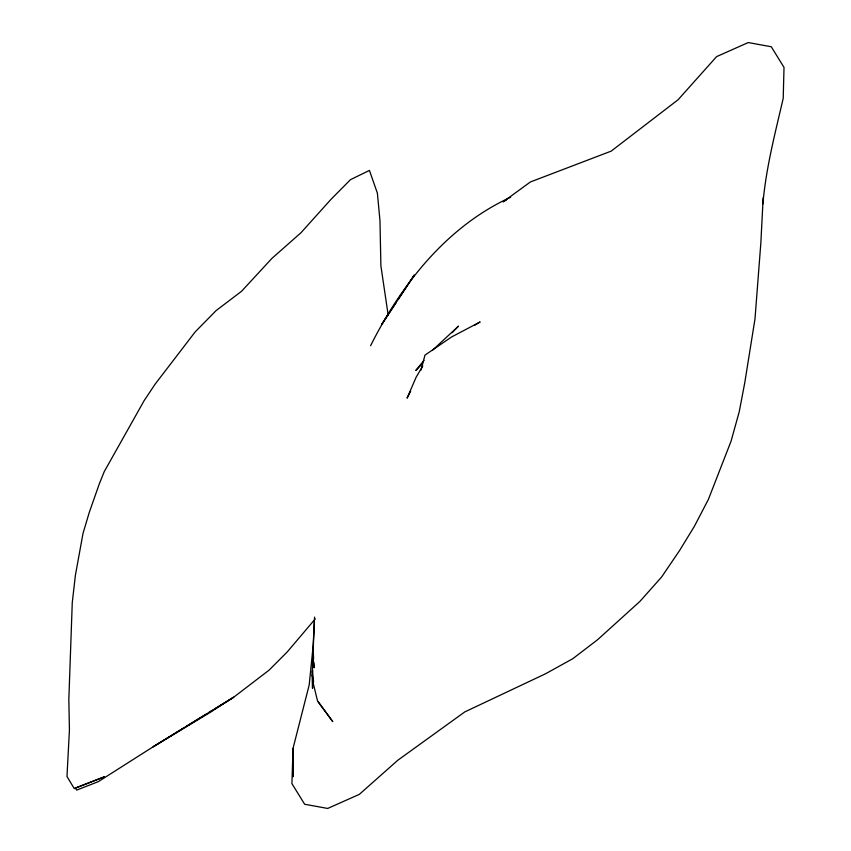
<?xml version="1.0" encoding="UTF-8"?>
<svg xmlns="http://www.w3.org/2000/svg" width="851" height="851" viewBox="0 0 851 851"><rect width="100%" height="100%" fill="white"/><g stroke="black" fill="none" stroke-linecap="round" stroke-linejoin="round"><path stroke-width="1.28" d="M312.743 670.269L312.53 688.321L312.147 675.173L314.381 621.017M312.913 656.078L313.019 647.047L309.2 684.959L293.031 748.369L293.031 776.601L293.031 748.369L291.904 783.611L304.647 804.248L327.678 808.45L359.303 794.387L397.832 760.23L464.752 711.936L545.512 673.79L572.787 658.706L597.668 639.665L639.92 601.412L661.631 576.978L679.619 550.448L694.373 526.333L708.372 499.441L731.052 441.212L739.232 411.746L744.753 382.822L754.986 318.923L760.847 243.003L763.177 197.698M318.412 701.99L332.773 721.637L317.614 701.213L313.104 682.821L312.274 671.322M313.796 662.663L314.051 667.875L312.743 653.302L313.019 647.047L313.604 658.759M312.743 653.302L314.593 617.071M762.89 203.953C765.974 168.03 775.144 133.224 783.207 98.365L784.016 67.389L771.272 46.752L748.242 42.55L716.616 56.613L678.087 99.758L611.167 151.138L530.407 181.954L503.132 201.847L506.462 199.953M421.085 370.015L424.968 355.133L451.615 336.943L480.134 321.944L474.464 325.359M410.703 391.13L407.055 398.172L416.128 377.238L422.777 365.941M370.589 345.719C401.342 284.266 446.977 226.409 510.664 197.241M396.098 302.605L381.546 324.667L414.288 275.033L398.279 299.297M315.21 618.964L287.308 651.855L269.076 670.152L233.695 697.214L209.41 712.861L153.159 746.784L98.301 781.665L76.664 790.09L75.282 787.866M424.011 360.377L415.799 370.504L421.245 364.834M452.126 332.741L458.487 326.135L432.372 350.367M183.359 728.201L153.159 746.784L233.695 697.214L214.675 708.915M185.592 726.818L205.729 714.425M209.091 712.361L212.442 710.298M76.962 787.388L104.375 776.814L74.271 788.59L66.984 776.516L69.431 729.945L68.835 699.511L72.271 602.519L75.409 575.148L83.004 533.428L89.291 512.355L99.354 483.762L104.237 471.635L144.159 400.608L155.18 384.078L195.177 331.901L216.069 310.636L241.546 291.287L271.916 258.396L300.946 232.759L331.039 199.294L350.474 179.667L369.43 170.413L377.376 193.124L379.971 220.579L380.886 265.799L388.194 315.242M312.147 675.173L313.636 681.555"/></g></svg>
